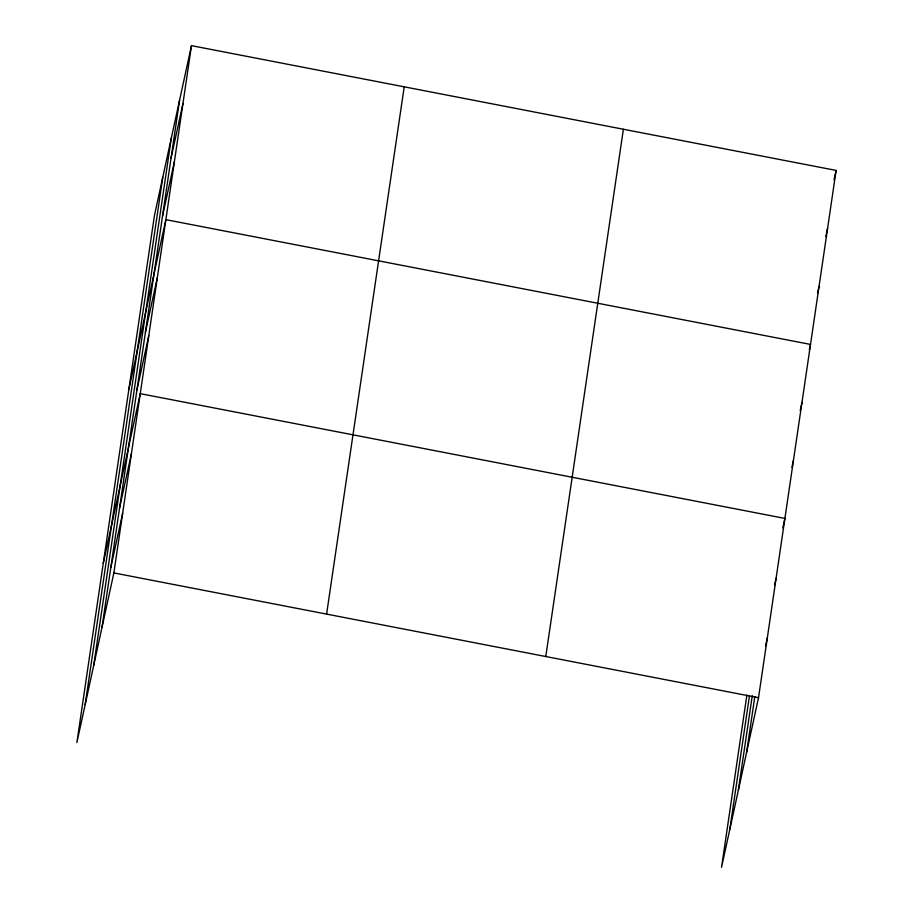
<?xml version="1.0" encoding="UTF-8"?>
<svg xmlns="http://www.w3.org/2000/svg" width="913" height="913" viewBox="0 0 913 913"><rect width="100%" height="100%" fill="white"/><g stroke="black" fill="none" stroke-linecap="round" stroke-linejoin="round"><path stroke-width="1.37" d="M85.171 704.574L162.765 177.293M93.708 665.417L171.302 138.137M101.994 627.414L179.587 100.133M191.468 45.65L154.48 215.297L76.886 742.577L113.874 572.93L191.468 45.65L836.114 170.423L758.52 697.703L721.532 867.35L746.891 695.021M326.603 614.107L404.208 86.826M545.78 656.527L623.385 129.247M729.818 829.346L749.447 695.934M738.355 790.19L752.266 695.695M746.64 752.186L754.823 696.596M171.051 158.132L182.931 103.648M162.514 216.141L174.394 161.647M128.87 389.303L165.858 219.656L810.516 344.429L809.329 349.873M145.441 332.138L157.321 277.655M136.904 390.136L148.785 335.653M103.26 563.298L140.248 393.651L784.906 518.424L782.829 527.965M119.58 507.902L131.461 453.419M110.781 567.658L122.662 513.174M834.037 179.952L836.114 170.423M825.797 236.593L827.589 228.421M817.557 293.233L819.052 286.42M800.199 410.599L801.979 402.428M791.959 467.239L793.443 460.426M774.623 584.993L776.107 578.191M765.528 646.119L767.319 637.947M113.874 572.93L758.52 697.703"/></g></svg>
